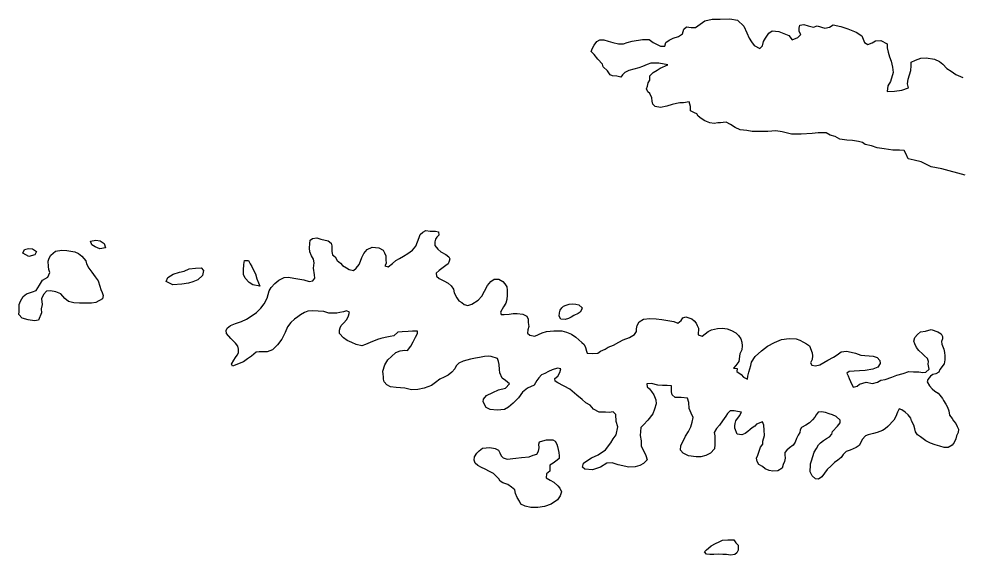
# Model space of a CAD drawing. Header units: metres. Extents: x 13.21 to 19.52, y 42.14 to 46.62.
# Drawn here: x 16.3094 to 16.4036, y 43.1451 to 43.1986 of the extents above; entities that cross this region are included whole.
import ezdxf

# ---------------------------------------------------------------- set-up
doc = ezdxf.new("R2010")
doc.units = ezdxf.units.M
doc.header["$MEASUREMENT"] = 0
doc.layers.add('hr', color=9, linetype='Continuous')

msp = doc.modelspace()

# ---------------------------------------------------------------- linework, layer by layer
at = {"layer": 'hr'}
msp.add_lwpolyline([(16.403866, 43.183043), (16.401543, 43.183656), (16.40049, 43.183867), (16.399481, 43.184357), (16.398783, 43.184536), (16.398171, 43.184661), (16.397937, 43.185186), (16.397784, 43.185494), (16.39733, 43.185508), (16.396641, 43.185526), (16.395783, 43.185662), (16.395072, 43.185752), (16.394511, 43.185957), (16.393886, 43.186091), (16.393608, 43.186301), (16.393216, 43.186378), (16.392628, 43.186475), (16.392075, 43.186509), (16.391364, 43.186626), (16.39089, 43.186883), (16.390401, 43.187006), (16.390001, 43.187245), (16.389213, 43.187255), (16.388597, 43.187199), (16.387512, 43.187105), (16.386553, 43.187107), (16.385611, 43.187353), (16.384986, 43.187441), (16.384185, 43.187397), (16.3833, 43.187399), (16.382598, 43.187398), (16.382071, 43.187486), (16.381409, 43.187557), (16.38091, 43.187788), (16.380449, 43.188082), (16.380023, 43.188303), (16.379728, 43.188288), (16.379456, 43.188247), (16.379173, 43.188241), (16.378827, 43.188191), (16.378374, 43.18826), (16.377874, 43.188464), (16.37751, 43.188684), (16.377232, 43.188931), (16.37709, 43.189157), (16.376846, 43.189259), (16.376469, 43.189462), (16.376454, 43.189867), (16.376317, 43.190337), (16.375761, 43.190254), (16.375392, 43.19024), (16.375071, 43.190181), (16.374638, 43.190087), (16.374081, 43.189923), (16.37345, 43.189795), (16.372936, 43.189892), (16.372695, 43.19011), (16.37264, 43.190417), (16.372598, 43.190733), (16.372399, 43.191194), (16.372206, 43.19135), (16.372065, 43.191648), (16.37217, 43.191926), (16.372226, 43.192258), (16.372417, 43.192517), (16.372402, 43.192958), (16.372729, 43.19327), (16.37314, 43.193508), (16.373428, 43.19372), (16.374192, 43.194058), (16.373304, 43.194208), (16.372898, 43.194204), (16.372516, 43.194208), (16.372144, 43.19406), (16.371685, 43.193876), (16.3713, 43.193737), (16.370817, 43.193608), (16.370297, 43.19347), (16.369912, 43.193276), (16.36966, 43.193036), (16.369507, 43.192804), (16.369116, 43.192912), (16.368668, 43.192945), (16.368443, 43.19306), (16.368162, 43.193433), (16.367741, 43.193843), (16.367685, 43.194109), (16.36721, 43.19461), (16.366851, 43.19506), (16.366551, 43.195387), (16.366669, 43.19571), (16.366836, 43.196014), (16.367102, 43.196371), (16.367413, 43.196538), (16.36782, 43.196551), (16.368247, 43.196393), (16.368711, 43.196261), (16.369263, 43.196147), (16.369767, 43.19615), (16.370151, 43.196271), (16.370634, 43.1964), (16.371671, 43.196568), (16.372323, 43.196569), (16.372735, 43.196267), (16.373477, 43.195907), (16.373908, 43.19592), (16.37399, 43.196279), (16.37434, 43.196509), (16.374738, 43.196693), (16.375271, 43.196867), (16.375658, 43.197123), (16.375804, 43.197607), (16.376067, 43.197829), (16.376534, 43.197779), (16.376964, 43.197755), (16.377415, 43.198101), (16.377902, 43.198446), (16.378632, 43.198608), (16.379432, 43.198617), (16.380392, 43.198632), (16.381158, 43.19851), (16.381796, 43.197895), (16.382077, 43.197239), (16.382305, 43.196719), (16.382536, 43.196324), (16.382823, 43.195974), (16.383376, 43.19567), (16.383629, 43.195955), (16.383736, 43.196359), (16.383928, 43.19669), (16.38426, 43.197199), (16.384622, 43.197429), (16.385272, 43.197358), (16.386272, 43.196958), (16.386607, 43.196549), (16.387166, 43.196759), (16.387456, 43.19707), (16.387315, 43.197369), (16.387298, 43.197702), (16.387366, 43.198007), (16.387774, 43.198074), (16.388214, 43.197943), (16.38874, 43.197802), (16.389112, 43.197923), (16.389858, 43.197716), (16.390327, 43.1978), (16.390701, 43.19803), (16.391461, 43.197876), (16.392157, 43.197652), (16.392998, 43.197318), (16.393543, 43.196942), (16.393811, 43.196272), (16.394164, 43.196088), (16.394586, 43.196245), (16.394922, 43.196439), (16.39544, 43.196487), (16.396084, 43.196137), (16.396075, 43.195741), (16.396188, 43.195316), (16.396325, 43.194846), (16.396475, 43.194413), (16.396621, 43.193799), (16.396683, 43.193267), (16.396429, 43.192379), (16.396161, 43.191959), (16.396086, 43.191366), (16.396825, 43.191402), (16.397541, 43.191501), (16.39821, 43.191745), (16.398109, 43.192133), (16.398169, 43.192618), (16.398459, 43.193479), (16.398482, 43.193938), (16.39849, 43.194298), (16.398914, 43.194518), (16.399447, 43.194718), (16.399965, 43.194748), (16.400798, 43.194603), (16.401297, 43.19438), (16.401624, 43.194115), (16.402032, 43.193669), (16.402469, 43.193412), (16.402941, 43.193073), (16.403648, 43.192785)], dxfattribs=at)
for points in [[(16.346051, 43.174603), (16.346104, 43.174224), (16.345963, 43.173974), (16.346305, 43.17388), (16.346731, 43.174217), (16.347057, 43.17451), (16.347406, 43.174722), (16.347829, 43.174933), (16.348253, 43.175216), (16.348715, 43.175535), (16.349057, 43.175954), (16.349371, 43.176814), (16.349476, 43.177119), (16.349752, 43.177341), (16.350038, 43.177491), (16.350479, 43.17744), (16.351021, 43.177443), (16.351302, 43.177359), (16.351332, 43.177043), (16.351155, 43.176847), (16.351015, 43.176624), (16.350948, 43.176364), (16.350952, 43.176012), (16.351252, 43.175658), (16.351541, 43.175384), (16.352039, 43.175108), (16.352342, 43.17488), (16.352435, 43.174663), (16.352381, 43.174429), (16.352265, 43.174179), (16.352052, 43.17401), (16.351777, 43.173824), (16.351376, 43.173496), (16.351076, 43.173247), (16.351105, 43.172932), (16.351383, 43.172704), (16.351846, 43.172473), (16.352271, 43.172252), (16.352572, 43.17197), (16.352799, 43.171661), (16.352877, 43.171273), (16.353136, 43.170775), (16.353326, 43.170475), (16.35363, 43.17031), (16.353884, 43.170118), (16.354226, 43.170024), (16.354647, 43.170154), (16.355283, 43.170551), (16.355624, 43.170943), (16.355894, 43.171462), (16.356214, 43.172025), (16.35653, 43.172427), (16.356867, 43.172648), (16.357323, 43.17266), (16.357736, 43.172421), (16.357927, 43.172194), (16.358129, 43.171867), (16.358171, 43.171534), (16.35816, 43.171066), (16.358138, 43.170607), (16.358031, 43.170239), (16.357802, 43.169882), (16.357507, 43.169354), (16.357576, 43.169129), (16.357871, 43.169107), (16.358376, 43.169155), (16.358759, 43.169204), (16.359152, 43.169209), (16.359717, 43.169148), (16.360118, 43.168945), (16.360272, 43.168664), (16.360252, 43.168323), (16.360341, 43.167916), (16.360235, 43.167576), (16.360178, 43.167243), (16.36042, 43.167042), (16.360935, 43.166964), (16.361643, 43.167298), (16.362089, 43.167427), (16.362828, 43.167482), (16.363627, 43.16749), (16.364091, 43.167349), (16.364579, 43.167155), (16.365027, 43.166861), (16.365631, 43.166332), (16.365848, 43.16614), (16.365976, 43.165824), (16.366079, 43.165471), (16.36616, 43.165254), (16.366651, 43.165212), (16.367205, 43.165251), (16.367492, 43.165454), (16.36794, 43.165665), (16.368239, 43.16586), (16.36876, 43.16606), (16.369308, 43.16636), (16.369743, 43.16658), (16.370364, 43.166815), (16.370863, 43.167133), (16.371078, 43.16741), (16.37106, 43.167689), (16.371129, 43.168021), (16.371334, 43.168388), (16.37177, 43.168644), (16.372411, 43.168735), (16.373025, 43.168701), (16.373601, 43.168613), (16.37479, 43.168418), (16.375192, 43.16826), (16.37553, 43.168526), (16.375709, 43.168794), (16.375981, 43.168899), (16.376579, 43.168685), (16.376833, 43.168475), (16.377025, 43.168265), (16.377118, 43.16803), (16.377247, 43.167767), (16.37722, 43.167084), (16.377623, 43.166962), (16.378236, 43.167431), (16.378559, 43.16759), (16.37914, 43.167727), (16.379645, 43.167756), (16.380123, 43.167679), (16.38055, 43.167529), (16.380975, 43.167299), (16.381264, 43.167008), (16.381478, 43.166699), (16.381569, 43.166365), (16.38161, 43.166004), (16.381576, 43.165582), (16.381383, 43.165206), (16.381279, 43.164424), (16.380988, 43.164041), (16.38076, 43.163764), (16.381103, 43.16372), (16.381097, 43.163436), (16.381508, 43.163116), (16.381736, 43.16287), (16.382161, 43.162658), (16.382168, 43.162964), (16.382264, 43.163377), (16.382394, 43.16369), (16.382488, 43.164031), (16.382556, 43.164355), (16.382926, 43.164917), (16.383541, 43.165495), (16.384142, 43.165965), (16.384827, 43.166325), (16.385535, 43.166623), (16.386312, 43.16673), (16.386987, 43.166686), (16.387353, 43.166565), (16.387742, 43.166371), (16.388046, 43.166205), (16.388336, 43.165986), (16.388591, 43.165289), (16.388633, 43.164983), (16.388588, 43.164614), (16.388445, 43.164283), (16.388575, 43.164056), (16.388918, 43.163989), (16.389351, 43.164101), (16.389762, 43.164321), (16.390149, 43.164568), (16.390721, 43.164849), (16.391107, 43.165088), (16.391496, 43.165398), (16.392026, 43.165455), (16.392478, 43.16535), (16.392907, 43.165264), (16.393444, 43.165077), (16.394671, 43.164963), (16.395086, 43.164832), (16.39535, 43.164541), (16.395379, 43.164216), (16.395137, 43.16385), (16.394666, 43.163658), (16.3939, 43.163532), (16.393334, 43.163494), (16.39278, 43.163474), (16.3923, 43.163435), (16.392074, 43.163267), (16.392203, 43.162995), (16.392284, 43.162742), (16.392412, 43.162443), (16.392706, 43.161855), (16.393102, 43.161976), (16.393328, 43.162176), (16.393972, 43.162352), (16.394633, 43.162227), (16.395103, 43.162356), (16.395465, 43.162568), (16.395872, 43.162644), (16.396541, 43.162852), (16.397038, 43.163062), (16.397668, 43.163225), (16.398251, 43.163434), (16.398705, 43.163393), (16.399246, 43.163395), (16.399639, 43.163345), (16.399947, 43.163368), (16.400273, 43.163666), (16.400162, 43.164167), (16.400217, 43.164436), (16.400113, 43.164744), (16.399812, 43.165008), (16.399595, 43.165209), (16.399246, 43.165519), (16.399007, 43.165837), (16.398843, 43.16619), (16.398739, 43.166462), (16.398833, 43.166839), (16.399122, 43.167114), (16.399399, 43.167381), (16.399893, 43.167456), (16.400487, 43.167628), (16.401133, 43.167395), (16.401461, 43.167202), (16.401615, 43.166931), (16.401597, 43.166688), (16.401504, 43.16641), (16.401536, 43.166175), (16.401721, 43.165669), (16.401799, 43.165326), (16.401841, 43.164992), (16.401832, 43.164596), (16.401773, 43.164183), (16.401355, 43.16363), (16.40125, 43.16337), (16.400939, 43.163212), (16.400642, 43.163126), (16.400405, 43.162958), (16.400139, 43.162637), (16.400072, 43.162395), (16.400297, 43.162005), (16.400585, 43.161704), (16.40085, 43.161476), (16.401178, 43.161274), (16.401345, 43.161056), (16.401608, 43.160728), (16.401702, 43.160538), (16.40194, 43.160184), (16.402092, 43.159867), (16.402231, 43.159506), (16.402308, 43.159082), (16.402558, 43.158754), (16.402713, 43.158518), (16.402928, 43.158228), (16.403068, 43.157938), (16.40321, 43.157666), (16.403153, 43.157334), (16.402998, 43.157003), (16.402942, 43.156706), (16.402774, 43.156357), (16.402559, 43.156081), (16.402172, 43.155852), (16.401778, 43.155838), (16.401327, 43.15597), (16.400887, 43.156101), (16.400411, 43.15626), (16.399937, 43.1565), (16.399393, 43.156912), (16.399115, 43.157113), (16.3989, 43.157404), (16.398834, 43.15772), (16.398756, 43.158072), (16.39852, 43.158507), (16.39844, 43.158787), (16.398189, 43.159105), (16.397863, 43.159379), (16.397549, 43.159608), (16.397269, 43.159719), (16.397101, 43.159379), (16.396956, 43.15894), (16.396763, 43.158573), (16.396146, 43.157951), (16.395895, 43.15772), (16.395608, 43.157525), (16.395087, 43.157343), (16.394716, 43.157239), (16.394197, 43.157111), (16.393936, 43.156997), (16.393596, 43.156641), (16.393454, 43.156355), (16.393275, 43.156042), (16.392999, 43.155829), (16.392702, 43.155716), (16.392391, 43.155584), (16.391994, 43.155436), (16.391693, 43.155161), (16.391477, 43.154848), (16.391151, 43.154591), (16.390838, 43.154343), (16.390487, 43.154014), (16.390097, 43.153632), (16.38983, 43.153275), (16.389576, 43.152909), (16.389227, 43.152688), (16.388945, 43.15271), (16.388595, 43.15302), (16.388489, 43.15321), (16.388407, 43.153409), (16.388388, 43.153635), (16.388418, 43.153877), (16.388426, 43.154228), (16.388518, 43.154515), (16.388651, 43.154955), (16.388808, 43.155367), (16.389026, 43.155733), (16.389218, 43.1561), (16.389432, 43.156314), (16.38972, 43.156526), (16.39002, 43.156747), (16.390319, 43.156924), (16.390571, 43.157173), (16.390638, 43.157442), (16.391117, 43.157958), (16.391383, 43.158306), (16.391377, 43.158576), (16.391004, 43.158923), (16.390639, 43.159098), (16.390297, 43.159202), (16.389919, 43.159323), (16.38954, 43.159409), (16.389207, 43.159368), (16.388991, 43.1591), (16.388851, 43.158868), (16.388624, 43.158601), (16.388346, 43.158307), (16.38796, 43.158069), (16.387549, 43.15784), (16.387396, 43.157599), (16.387353, 43.157356), (16.387187, 43.157061), (16.38702, 43.156739), (16.386888, 43.156363), (16.386697, 43.156068), (16.386347, 43.15582), (16.386084, 43.155589), (16.385881, 43.155331), (16.385864, 43.155097), (16.385905, 43.154772), (16.385824, 43.154449), (16.385719, 43.154144), (16.385613, 43.153786), (16.385176, 43.153512), (16.384684, 43.153482), (16.384316, 43.15354), (16.383914, 43.153725), (16.383636, 43.153936), (16.383273, 43.154156), (16.383107, 43.154455), (16.383053, 43.154789), (16.383171, 43.155093), (16.383459, 43.155864), (16.383663, 43.156186), (16.383681, 43.156464), (16.383842, 43.157057), (16.383817, 43.15757), (16.383761, 43.158061), (16.383627, 43.158401), (16.383044, 43.158174), (16.382867, 43.157987), (16.382618, 43.157819), (16.382405, 43.157641), (16.382191, 43.157455), (16.381929, 43.157251), (16.381581, 43.157102), (16.381128, 43.15718), (16.380895, 43.157763), (16.380869, 43.157993), (16.380905, 43.158226), (16.380986, 43.158509), (16.381347, 43.158995), (16.381534, 43.15938), (16.381142, 43.15943), (16.380811, 43.159506), (16.380405, 43.159493), (16.380142, 43.159253), (16.379988, 43.158967), (16.379658, 43.158521), (16.37934, 43.158065), (16.379038, 43.157745), (16.378832, 43.157351), (16.378874, 43.157), (16.378876, 43.156586), (16.378879, 43.156145), (16.378844, 43.155695), (16.378453, 43.155268), (16.377994, 43.155057), (16.377474, 43.154919), (16.377019, 43.154907), (16.376272, 43.155024), (16.375712, 43.155274), (16.375448, 43.155565), (16.375483, 43.156051), (16.375714, 43.15648), (16.375971, 43.156981), (16.376252, 43.157428), (16.376508, 43.157902), (16.37663, 43.158377), (16.376739, 43.158853), (16.376527, 43.159261), (16.376329, 43.15974), (16.376281, 43.160344), (16.376167, 43.160777), (16.375517, 43.160821), (16.374926, 43.160819), (16.374637, 43.161093), (16.374571, 43.1614), (16.374566, 43.161751), (16.374548, 43.162012), (16.374142, 43.162044), (16.373675, 43.162022), (16.373184, 43.162082), (16.37256, 43.162216), (16.372105, 43.162194), (16.372123, 43.161915), (16.372376, 43.161687), (16.372579, 43.161433), (16.372805, 43.161088), (16.373016, 43.160617), (16.373019, 43.160194), (16.372859, 43.159656), (16.372701, 43.159199), (16.372208, 43.158583), (16.371779, 43.158103), (16.371515, 43.157854), (16.371457, 43.157449), (16.371435, 43.157035), (16.371522, 43.156521), (16.371547, 43.155972), (16.371794, 43.155474), (16.371993, 43.155048), (16.372119, 43.154624), (16.371766, 43.15425), (16.371393, 43.154038), (16.370923, 43.153927), (16.37032, 43.153889), (16.369255, 43.154127), (16.368633, 43.154324), (16.368103, 43.154267), (16.367467, 43.153879), (16.366674, 43.1536), (16.365901, 43.153672), (16.365697, 43.153891), (16.365791, 43.154268), (16.366116, 43.154498), (16.366565, 43.154799), (16.367261, 43.155114), (16.367961, 43.15561), (16.368505, 43.156306), (16.368748, 43.156717), (16.369058, 43.157109), (16.369217, 43.157913), (16.369045, 43.158446), (16.369011, 43.159126), (16.368746, 43.159399), (16.36834, 43.15935), (16.367971, 43.159373), (16.367344, 43.15938), (16.366785, 43.159679), (16.366432, 43.160084), (16.366024, 43.160296), (16.365638, 43.160625), (16.365132, 43.161081), (16.364414, 43.161679), (16.363235, 43.162296), (16.362968, 43.162466), (16.362931, 43.162727), (16.363219, 43.162976), (16.363424, 43.163334), (16.363506, 43.163693), (16.3632, 43.16375), (16.362642, 43.163586), (16.362295, 43.163446), (16.361921, 43.163235), (16.361586, 43.163086), (16.361321, 43.162792), (16.361131, 43.162542), (16.36085, 43.162077), (16.360204, 43.16177), (16.359691, 43.161371), (16.359309, 43.16079), (16.358769, 43.160284), (16.358305, 43.159866), (16.357906, 43.159628), (16.357155, 43.159583), (16.35648, 43.159627), (16.356054, 43.159821), (16.355784, 43.160391), (16.35579, 43.16067), (16.356093, 43.161018), (16.356739, 43.161334), (16.357286, 43.161616), (16.358015, 43.161755), (16.358393, 43.162188), (16.358008, 43.162534), (16.357669, 43.162772), (16.357434, 43.163297), (16.357405, 43.163631), (16.357354, 43.164117), (16.357287, 43.164415), (16.357195, 43.164713), (16.356573, 43.164937), (16.356266, 43.164958), (16.355909, 43.164936), (16.355403, 43.164843), (16.35502, 43.164775), (16.354513, 43.164664), (16.353783, 43.164457), (16.353348, 43.164255), (16.353072, 43.163988), (16.35293, 43.163702), (16.352652, 43.163363), (16.352277, 43.163061), (16.351891, 43.162859), (16.351456, 43.162666), (16.351019, 43.162329), (16.350619, 43.162046), (16.349875, 43.161776), (16.349257, 43.161648), (16.348604, 43.161593), (16.347956, 43.161762), (16.347085, 43.161836), (16.346509, 43.161905), (16.346156, 43.16209), (16.345905, 43.162408), (16.345837, 43.162669), (16.34583, 43.162913), (16.345786, 43.163174), (16.345744, 43.163463), (16.345954, 43.16409), (16.346273, 43.164609), (16.346624, 43.164929), (16.347064, 43.165337), (16.347485, 43.165477), (16.347942, 43.165552), (16.348236, 43.165513), (16.348566, 43.165968), (16.348772, 43.166406), (16.349004, 43.166872), (16.349221, 43.16722), (16.349214, 43.167472), (16.348709, 43.167442), (16.348278, 43.167421), (16.347687, 43.167382), (16.347256, 43.167352), (16.346854, 43.166987), (16.346484, 43.16692), (16.345977, 43.166818), (16.345545, 43.166733), (16.345235, 43.166628), (16.344491, 43.166313), (16.344031, 43.166111), (16.343647, 43.165999), (16.343085, 43.166141), (16.342658, 43.166326), (16.342196, 43.166538), (16.341833, 43.166794), (16.341448, 43.167213), (16.341419, 43.167546), (16.34151, 43.167779), (16.341613, 43.168012), (16.341828, 43.168262), (16.342155, 43.168618), (16.342335, 43.168976), (16.342442, 43.169362), (16.342137, 43.169473), (16.341828, 43.169396), (16.341482, 43.169319), (16.341161, 43.16926), (16.340755, 43.169265), (16.340362, 43.16926), (16.339861, 43.169428), (16.338731, 43.169495), (16.338288, 43.169456), (16.337928, 43.169334), (16.337554, 43.169077), (16.337292, 43.1689), (16.336954, 43.168661), (16.336566, 43.168333), (16.336261, 43.167877), (16.336015, 43.167313), (16.335693, 43.16665), (16.33525, 43.166089), (16.334735, 43.165581), (16.334226, 43.165389), (16.333759, 43.165386), (16.333428, 43.165408), (16.333131, 43.165366), (16.332881, 43.165162), (16.332643, 43.164976), (16.332243, 43.164683), (16.331868, 43.1644), (16.330752, 43.163954), (16.330646, 43.164153), (16.330888, 43.164555), (16.331066, 43.164814), (16.331219, 43.165055), (16.331347, 43.165297), (16.331343, 43.165675), (16.331288, 43.165973), (16.331048, 43.166246), (16.330578, 43.166719), (16.330171, 43.16721), (16.330128, 43.167508), (16.33022, 43.167768), (16.330558, 43.168025), (16.331042, 43.168217), (16.331661, 43.168408), (16.332158, 43.168645), (16.332719, 43.169026), (16.333156, 43.169327), (16.333596, 43.169745), (16.333913, 43.170173), (16.334233, 43.170745), (16.334421, 43.17149), (16.334601, 43.171821), (16.334991, 43.172231), (16.335379, 43.172541), (16.335926, 43.172814), (16.336357, 43.172836), (16.336871, 43.172731), (16.337864, 43.172593), (16.338402, 43.172425), (16.33876, 43.172484), (16.338963, 43.17276), (16.338933, 43.173094), (16.338837, 43.173743), (16.338922, 43.174273), (16.338832, 43.174652), (16.33863, 43.174988), (16.338491, 43.175376), (16.338426, 43.175755), (16.338473, 43.176223), (16.338517, 43.176546), (16.338754, 43.176705), (16.339186, 43.176781), (16.339589, 43.176624), (16.340311, 43.17648), (16.340589, 43.176243), (16.340657, 43.175972), (16.340669, 43.175396), (16.340735, 43.17508), (16.341001, 43.174861), (16.341215, 43.174507), (16.341541, 43.174233), (16.34172, 43.174006), (16.342134, 43.173794), (16.342413, 43.173611), (16.342829, 43.173516), (16.343104, 43.173729), (16.343395, 43.174103), (16.343526, 43.174444), (16.343669, 43.174802), (16.343875, 43.175214), (16.344191, 43.175615), (16.3447, 43.175843), (16.345363, 43.175772), (16.345789, 43.175551), (16.345917, 43.175262), (16.346046, 43.174963), (16.346051, 43.174603)], [(16.317515, 43.175684), (16.317052, 43.175869), (16.316711, 43.176071), (16.316596, 43.176432), (16.317127, 43.176534), (16.317544, 43.176475), (16.317969, 43.176191), (16.318095, 43.175785), (16.317515, 43.175684)], [(16.315715, 43.17493), (16.316124, 43.174475), (16.316191, 43.174178), (16.316416, 43.173761), (16.316726, 43.173334), (16.317049, 43.172889), (16.317347, 43.172481), (16.31752, 43.171939), (16.317636, 43.171622), (16.317765, 43.171324), (16.317869, 43.171008), (16.3178, 43.170675), (16.317128, 43.170305), (16.316685, 43.170265), (16.315995, 43.170237), (16.315491, 43.170243), (16.314914, 43.170295), (16.314401, 43.170426), (16.314013, 43.17071), (16.313642, 43.171182), (16.313142, 43.171395), (16.312591, 43.171483), (16.312184, 43.171433), (16.311907, 43.17113), (16.311713, 43.170682), (16.31175, 43.170115), (16.311679, 43.169702), (16.311683, 43.169288), (16.311409, 43.168562), (16.31099, 43.168503), (16.310364, 43.168574), (16.309765, 43.168752), (16.309441, 43.169115), (16.309472, 43.16943), (16.309487, 43.170123), (16.309592, 43.170446), (16.309885, 43.17092), (16.310211, 43.171177), (16.310805, 43.171377), (16.311178, 43.171526), (16.311496, 43.172053), (16.31179, 43.172536), (16.312325, 43.172854), (16.31252, 43.17332), (16.312415, 43.173618), (16.312385, 43.173915), (16.312359, 43.174429), (16.312476, 43.174733), (16.31263, 43.175038), (16.313094, 43.175455), (16.313723, 43.175529), (16.314227, 43.175496), (16.315011, 43.17537), (16.315401, 43.175204), (16.315715, 43.17493)], [(16.310426, 43.174919), (16.309843, 43.175259), (16.309998, 43.175599), (16.310406, 43.175711), (16.310811, 43.175671), (16.311187, 43.175414), (16.31102, 43.175083), (16.310426, 43.174919)], [(16.333497, 43.17196), (16.332774, 43.172086), (16.332422, 43.172324), (16.332038, 43.172742), (16.331849, 43.173105), (16.331859, 43.173546), (16.331883, 43.174103), (16.331953, 43.174508), (16.332359, 43.174494), (16.332524, 43.174177), (16.332703, 43.173905), (16.332855, 43.173552), (16.333044, 43.173172), (16.33318, 43.172684), (16.333368, 43.172268), (16.333497, 43.17196)], [(16.326815, 43.172371), (16.326382, 43.172259), (16.325691, 43.172132), (16.324816, 43.172079), (16.324148, 43.172429), (16.324304, 43.172823), (16.324852, 43.173141), (16.325471, 43.173359), (16.325941, 43.173452), (16.32645, 43.173663), (16.327079, 43.173754), (16.32762, 43.173775), (16.327848, 43.173502), (16.327776, 43.173017), (16.327312, 43.17259), (16.326815, 43.172371)], [(16.36353, 43.168652), (16.363352, 43.168952), (16.363384, 43.169284), (16.363452, 43.169545), (16.363605, 43.169777), (16.36378, 43.169937), (16.364041, 43.170051), (16.364363, 43.170137), (16.364684, 43.170196), (16.365003, 43.170165), (16.365308, 43.170071), (16.365646, 43.169779), (16.36558, 43.169573), (16.365452, 43.169368), (16.36524, 43.169226), (16.364805, 43.169006), (16.364568, 43.168847), (16.364294, 43.168706), (16.36396, 43.168611), (16.36353, 43.168652)], [(16.362939, 43.156462), (16.363129, 43.156181), (16.363185, 43.155955), (16.363253, 43.155657), (16.363332, 43.15535), (16.363361, 43.154999), (16.363368, 43.154756), (16.363155, 43.154578), (16.362767, 43.154295), (16.362418, 43.154065), (16.362412, 43.153786), (16.362429, 43.153471), (16.362104, 43.153205), (16.362046, 43.152809), (16.362471, 43.152588), (16.362811, 43.152395), (16.363221, 43.15203), (16.363437, 43.151775), (16.363576, 43.151405), (16.363444, 43.15101), (16.36319, 43.150635), (16.36254, 43.150184), (16.361896, 43.149957), (16.36123, 43.149848), (16.360542, 43.149866), (16.359954, 43.149981), (16.359541, 43.150193), (16.359388, 43.150491), (16.359174, 43.150854), (16.358999, 43.151252), (16.358921, 43.151622), (16.358595, 43.151896), (16.358219, 43.152144), (16.357744, 43.152311), (16.357477, 43.152477), (16.357347, 43.152703), (16.357082, 43.152967), (16.356793, 43.153241), (16.356416, 43.153443), (16.355979, 43.153674), (16.355589, 43.153849), (16.355225, 43.154052), (16.354972, 43.154289), (16.354868, 43.154587), (16.354912, 43.15492), (16.355141, 43.155268), (16.355356, 43.155517), (16.355718, 43.155774), (16.356433, 43.155847), (16.356972, 43.155741), (16.3573, 43.155566), (16.357442, 43.155322), (16.35757, 43.155014), (16.357762, 43.154805), (16.358165, 43.154692), (16.359028, 43.154781), (16.359583, 43.154855), (16.360359, 43.154918), (16.360768, 43.155066), (16.361127, 43.15517), (16.361306, 43.155483), (16.36135, 43.155815), (16.361309, 43.156176), (16.361388, 43.1564), (16.361735, 43.156522), (16.362094, 43.156625), (16.362721, 43.156609), (16.362939, 43.156462)], [(16.38121, 43.146106), (16.38121, 43.145602), (16.381094, 43.145325), (16.380869, 43.145165), (16.380461, 43.145098), (16.380045, 43.145175), (16.379701, 43.145162), (16.379209, 43.145186), (16.378791, 43.145164), (16.378398, 43.145159), (16.378054, 43.145181), (16.377863, 43.145427), (16.378039, 43.145623), (16.378252, 43.1458), (16.378528, 43.146022), (16.378939, 43.14626), (16.379311, 43.146427), (16.379659, 43.146584), (16.380177, 43.146641), (16.380778, 43.146616), (16.380981, 43.146343), (16.38121, 43.146106)]]:
    msp.add_lwpolyline(points, close=True, dxfattribs=at)

doc.saveas('drawing.dxf')
